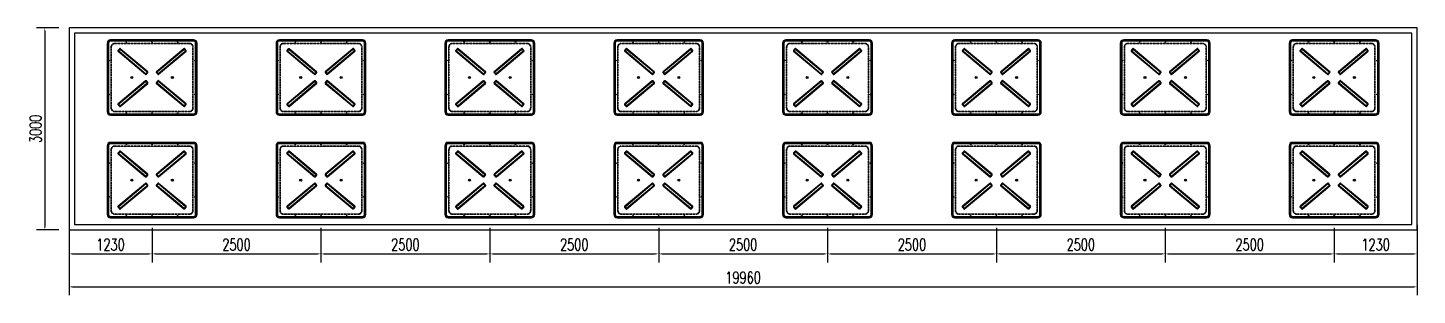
# Model space of a CAD drawing. Header units: millimetres. Extents: x 20612 to 158249, y -13511 to 156976.
# Drawn here: x 67085 to 87655, y -13511 to -9541 of the extents above; entities that cross this region are included whole.
import ezdxf

# ---------------------------------------------------------------- set-up
doc = ezdxf.new("R2010")
doc.units = ezdxf.units.MM
doc.header["$LTSCALE"] = 10
doc.linetypes.add('-6_350_HOLE$0$DASH', pattern=[0.35, 0.25, -0.1])
for name, color, linetype in [('W-FLOAT_BOWL浮筒', 253, 'Continuous'), ('W-MOUNTING固定方式', 5, 'Continuous'), ('W-STEEL_FRAME钢架', 3, 'Continuous')]:
    doc.layers.add(name, color=color, linetype=linetype)
doc.styles.add('STANDARD_T3', font='simplex.shx', dxfattribs={"width": 0.7, "bigfont": 'hztxt.shx'})
doc.dimstyles.new('W&&50', dxfattribs={"dimtxt": 175, "dimasz": 50, "dimexe": 125, "dimexo": 150, "dimgap": 50, "dimtad": 1, "dimdec": 0, "dimzin": 0, "dimdsep": 46, "dimtxsty": 'STANDARD_T3', "dimcen": 0.09, "dimclrd": 1, "dimclre": 1, "dimclrt": 7, "dimazin": 2, "dimtfac": 1, "dimtdec": 0, "dimtix": 1, "dimtmove": 2, "dimatfit": 3, "dimfxl": 100, "dimtolj": 1, "dimtzin": 0, "dimarcsym": 0})

# ---------------------------------------------------------------- blocks, each defined once
blk = doc.blocks.new('*D80')
at = {"layer": 'Defpoints', "color": 0, "transparency": 16777216}
for p in [(67695, -9541), (67337, -12541), (67695, -12541)]:
    blk.add_point(p, dxfattribs=at)
at = {"layer": 'W-MOUNTING固定方式', "color": 1, "lineweight": -2, "transparency": 16777216}
for p, q in [((67545, -9541), (67212, -9541)), ((67337, -9591), (67337, -12491)), ((67545, -12541), (67212, -12541))]:
    blk.add_line(p, q, dxfattribs=at)
at = {"layer": 'W-MOUNTING固定方式', "color": 1, "transparency": 16777216}
for points in [[(67329, -9591), (67345, -9591), (67337, -9541)], [(67329, -12491), (67345, -12491), (67337, -12541)]]:
    blk.add_solid(points, dxfattribs=at)
at = {"layer": 'W-MOUNTING固定方式', "color": 7, "transparency": 16777216, "insert": (67200, -11041), "char_height": 175, "attachment_point": 5, "rotation": 90, "style": 'STANDARD_T3'}
blk.add_mtext('\\A1;3000', dxfattribs=at)
blk = doc.blocks.new('*D81')
at = {"layer": 'Defpoints', "color": 0, "transparency": 16777216}
for p in [(67695, -12327), (68925, -12362), (68925, -12897)]:
    blk.add_point(p, dxfattribs=at)
at = {"layer": 'W-MOUNTING固定方式', "color": 1, "lineweight": -2, "transparency": 16777216}
for p, q in [((67695, -12477), (67695, -13022)), ((68925, -12512), (68925, -13022)), ((67745, -12897), (68875, -12897))]:
    blk.add_line(p, q, dxfattribs=at)
at = {"layer": 'W-MOUNTING固定方式', "color": 1, "transparency": 16777216}
for points in [[(67745, -12888), (67745, -12905), (67695, -12897)], [(68875, -12888), (68875, -12905), (68925, -12897)]]:
    blk.add_solid(points, dxfattribs=at)
at = {"layer": 'W-MOUNTING固定方式', "color": 7, "transparency": 16777216, "insert": (68310, -12759), "char_height": 175, "attachment_point": 5, "style": 'STANDARD_T3'}
blk.add_mtext('\\A1;1230', dxfattribs=at)
blk = doc.blocks.new('*D55')
at = {"layer": 'Defpoints', "color": 0, "transparency": 16777216}
for p in [(68925, -12362), (71425, -12362), (71425, -12897)]:
    blk.add_point(p, dxfattribs=at)
at = {"layer": 'W-MOUNTING固定方式', "color": 1, "lineweight": -2, "transparency": 16777216}
for p, q in [((68925, -12512), (68925, -13022)), ((71425, -12512), (71425, -13022)), ((68975, -12897), (71375, -12897))]:
    blk.add_line(p, q, dxfattribs=at)
at = {"layer": 'W-MOUNTING固定方式', "color": 1, "transparency": 16777216}
for points in [[(68975, -12888), (68975, -12905), (68925, -12897)], [(71375, -12888), (71375, -12905), (71425, -12897)]]:
    blk.add_solid(points, dxfattribs=at)
at = {"layer": 'W-MOUNTING固定方式', "color": 7, "transparency": 16777216, "insert": (70175, -12759), "char_height": 175, "attachment_point": 5, "style": 'STANDARD_T3'}
blk.add_mtext('\\A1;2500', dxfattribs=at)
blk = doc.blocks.new('*D56')
at = {"layer": 'Defpoints', "color": 0, "transparency": 16777216}
for p in [(71425, -12362), (73925, -12362), (73925, -12897)]:
    blk.add_point(p, dxfattribs=at)
at = {"layer": 'W-MOUNTING固定方式', "color": 1, "lineweight": -2, "transparency": 16777216}
for p, q in [((71425, -12512), (71425, -13022)), ((73925, -12512), (73925, -13022)), ((71475, -12897), (73875, -12897))]:
    blk.add_line(p, q, dxfattribs=at)
at = {"layer": 'W-MOUNTING固定方式', "color": 1, "transparency": 16777216}
for points in [[(71475, -12888), (71475, -12905), (71425, -12897)], [(73875, -12888), (73875, -12905), (73925, -12897)]]:
    blk.add_solid(points, dxfattribs=at)
at = {"layer": 'W-MOUNTING固定方式', "color": 7, "transparency": 16777216, "insert": (72675, -12759), "char_height": 175, "attachment_point": 5, "style": 'STANDARD_T3'}
blk.add_mtext('\\A1;2500', dxfattribs=at)
blk = doc.blocks.new('*D57')
at = {"layer": 'Defpoints', "color": 0, "transparency": 16777216}
for p in [(73925, -12362), (76425, -12362), (76425, -12897)]:
    blk.add_point(p, dxfattribs=at)
at = {"layer": 'W-MOUNTING固定方式', "color": 1, "lineweight": -2, "transparency": 16777216}
for p, q in [((73925, -12512), (73925, -13022)), ((76425, -12512), (76425, -13022)), ((73975, -12897), (76375, -12897))]:
    blk.add_line(p, q, dxfattribs=at)
at = {"layer": 'W-MOUNTING固定方式', "color": 1, "transparency": 16777216}
for points in [[(73975, -12888), (73975, -12905), (73925, -12897)], [(76375, -12888), (76375, -12905), (76425, -12897)]]:
    blk.add_solid(points, dxfattribs=at)
at = {"layer": 'W-MOUNTING固定方式', "color": 7, "transparency": 16777216, "insert": (75175, -12759), "char_height": 175, "attachment_point": 5, "style": 'STANDARD_T3'}
blk.add_mtext('\\A1;2500', dxfattribs=at)
blk = doc.blocks.new('*D58')
at = {"layer": 'Defpoints', "color": 0, "transparency": 16777216}
for p in [(76425, -12362), (78925, -12362), (78925, -12897)]:
    blk.add_point(p, dxfattribs=at)
at = {"layer": 'W-MOUNTING固定方式', "color": 1, "lineweight": -2, "transparency": 16777216}
for p, q in [((76425, -12512), (76425, -13022)), ((78925, -12512), (78925, -13022)), ((76475, -12897), (78875, -12897))]:
    blk.add_line(p, q, dxfattribs=at)
at = {"layer": 'W-MOUNTING固定方式', "color": 1, "transparency": 16777216}
for points in [[(76475, -12888), (76475, -12905), (76425, -12897)], [(78875, -12888), (78875, -12905), (78925, -12897)]]:
    blk.add_solid(points, dxfattribs=at)
at = {"layer": 'W-MOUNTING固定方式', "color": 7, "transparency": 16777216, "insert": (77675, -12759), "char_height": 175, "attachment_point": 5, "style": 'STANDARD_T3'}
blk.add_mtext('\\A1;2500', dxfattribs=at)
blk = doc.blocks.new('*D59')
at = {"layer": 'Defpoints', "color": 0, "transparency": 16777216}
for p in [(78925, -12362), (81425, -12362), (81425, -12897)]:
    blk.add_point(p, dxfattribs=at)
at = {"layer": 'W-MOUNTING固定方式', "color": 1, "lineweight": -2, "transparency": 16777216}
for p, q in [((78925, -12512), (78925, -13022)), ((81425, -12512), (81425, -13022)), ((78975, -12897), (81375, -12897))]:
    blk.add_line(p, q, dxfattribs=at)
at = {"layer": 'W-MOUNTING固定方式', "color": 1, "transparency": 16777216}
for points in [[(78975, -12888), (78975, -12905), (78925, -12897)], [(81375, -12888), (81375, -12905), (81425, -12897)]]:
    blk.add_solid(points, dxfattribs=at)
at = {"layer": 'W-MOUNTING固定方式', "color": 7, "transparency": 16777216, "insert": (80175, -12759), "char_height": 175, "attachment_point": 5, "style": 'STANDARD_T3'}
blk.add_mtext('\\A1;2500', dxfattribs=at)
blk = doc.blocks.new('*D60')
at = {"layer": 'Defpoints', "color": 0, "transparency": 16777216}
for p in [(81425, -12362), (83925, -12362), (83925, -12897)]:
    blk.add_point(p, dxfattribs=at)
at = {"layer": 'W-MOUNTING固定方式', "color": 1, "lineweight": -2, "transparency": 16777216}
for p, q in [((81425, -12512), (81425, -13022)), ((83925, -12512), (83925, -13022)), ((81475, -12897), (83875, -12897))]:
    blk.add_line(p, q, dxfattribs=at)
at = {"layer": 'W-MOUNTING固定方式', "color": 1, "transparency": 16777216}
for points in [[(81475, -12888), (81475, -12905), (81425, -12897)], [(83875, -12888), (83875, -12905), (83925, -12897)]]:
    blk.add_solid(points, dxfattribs=at)
at = {"layer": 'W-MOUNTING固定方式', "color": 7, "transparency": 16777216, "insert": (82675, -12759), "char_height": 175, "attachment_point": 5, "style": 'STANDARD_T3'}
blk.add_mtext('\\A1;2500', dxfattribs=at)
blk = doc.blocks.new('*D61')
at = {"layer": 'Defpoints', "color": 0, "transparency": 16777216}
for p in [(83925, -12362), (86425, -12362), (86425, -12897)]:
    blk.add_point(p, dxfattribs=at)
at = {"layer": 'W-MOUNTING固定方式', "color": 1, "lineweight": -2, "transparency": 16777216}
for p, q in [((83925, -12512), (83925, -13022)), ((86425, -12512), (86425, -13022)), ((83975, -12897), (86375, -12897))]:
    blk.add_line(p, q, dxfattribs=at)
at = {"layer": 'W-MOUNTING固定方式', "color": 1, "transparency": 16777216}
for points in [[(83975, -12888), (83975, -12905), (83925, -12897)], [(86375, -12888), (86375, -12905), (86425, -12897)]]:
    blk.add_solid(points, dxfattribs=at)
at = {"layer": 'W-MOUNTING固定方式', "color": 7, "transparency": 16777216, "insert": (85175, -12759), "char_height": 175, "attachment_point": 5, "style": 'STANDARD_T3'}
blk.add_mtext('\\A1;2500', dxfattribs=at)
blk = doc.blocks.new('*D82')
at = {"layer": 'Defpoints', "color": 0, "transparency": 16777216}
for p in [(87655, -12314), (86425, -12362), (87655, -12897)]:
    blk.add_point(p, dxfattribs=at)
at = {"layer": 'W-MOUNTING固定方式', "color": 1, "lineweight": -2, "transparency": 16777216}
for p, q in [((86425, -12512), (86425, -13022)), ((87655, -12464), (87655, -13022)), ((86475, -12897), (87605, -12897))]:
    blk.add_line(p, q, dxfattribs=at)
at = {"layer": 'W-MOUNTING固定方式', "color": 1, "transparency": 16777216}
for points in [[(86475, -12888), (86475, -12905), (86425, -12897)], [(87605, -12888), (87605, -12905), (87655, -12897)]]:
    blk.add_solid(points, dxfattribs=at)
at = {"layer": 'W-MOUNTING固定方式', "color": 7, "transparency": 16777216, "insert": (87040, -12759), "char_height": 175, "attachment_point": 5, "style": 'STANDARD_T3'}
blk.add_mtext('\\A1;1230', dxfattribs=at)
blk = doc.blocks.new('*D62')
at = {"layer": 'Defpoints', "color": 0, "transparency": 16777216}
for p in [(67695, -12541), (87655, -12541), (87655, -13386)]:
    blk.add_point(p, dxfattribs=at)
at = {"layer": 'W-MOUNTING固定方式', "color": 1, "lineweight": -2, "transparency": 16777216}
for p, q in [((67695, -12691), (67695, -13511)), ((87655, -12691), (87655, -13511)), ((67745, -13386), (87605, -13386))]:
    blk.add_line(p, q, dxfattribs=at)
at = {"layer": 'W-MOUNTING固定方式', "color": 1, "transparency": 16777216}
for points in [[(67745, -13377), (67745, -13394), (67695, -13386)], [(87605, -13377), (87605, -13394), (87655, -13386)]]:
    blk.add_solid(points, dxfattribs=at)
at = {"layer": 'W-MOUNTING固定方式', "color": 7, "transparency": 16777216, "insert": (77675, -13248), "char_height": 175, "attachment_point": 5, "style": 'STANDARD_T3'}
blk.add_mtext('\\A1;19960', dxfattribs=at)
blk = doc.blocks.new('1')
at = {"layer": 'W-FLOAT_BOWL浮筒'}
for points in [[(10, -25), (540, -25, 0.414214), (550, -15), (550, 15, 0.414214), (540, 25), (10, 25, 0.414214), (0, 15), (0, -15, 0.414214)], [(15, -20), (535, -20, 0.414214), (545, -10), (545, 10, 0.414214), (535, 20), (15, 20, 0.414214), (5, 10), (5, -10, 0.414214)], [(20, -15), (530, -15, 0.414214), (540, -5), (540, 5, 0.414214), (530, 15), (20, 15, 0.414214), (10, 5), (10, -5, 0.414214)]]:
    blk.add_lwpolyline(points, format="xyb", close=True, dxfattribs=at)
blk = doc.blocks.new('fxpm')
at = {"layer": 'W-FLOAT_BOWL浮筒'}
for points in [[(35, -1105), (1265, -1105, 0.414214), (1315, -1055), (1315, -35, 0.414214), (1265, 15), (35, 15, 0.414214), (-15, -35), (-15, -1055, 0.414214)], [(35, -1085), (1265, -1085, 0.414214), (1295, -1055), (1295, -35, 0.414214), (1265, -5), (35, -5, 0.414214), (5, -35), (5, -1055, 0.414214)]]:
    blk.add_lwpolyline(points, format="xyb", close=True, dxfattribs=at)
at = {"layer": 'W-FLOAT_BOWL浮筒', "linetype": '-6_350_HOLE$0$DASH', "ltscale": 0.1}
for points in [[(35, -1095), (1265, -1095, 0.414214), (1305, -1055), (1305, -35, 0.414214), (1265, 5), (35, 5, 0.414214), (-5, -35), (-5, -1055, 0.414214)], [(95, -1050), (1205, -1050, 0.414214), (1260, -995), (1260, -95, 0.414214), (1205, -40), (95, -40, 0.414214), (40, -95), (40, -995, 0.414214)], [(95, -1045), (1205, -1045, 0.414214), (1255, -995), (1255, -95, 0.414214), (1205, -45), (95, -45, 0.414214), (45, -95), (45, -995, 0.414214)]]:
    blk.add_lwpolyline(points, format="xyb", close=True, dxfattribs=at)
at = {"layer": 'W-FLOAT_BOWL浮筒'}
for centre, radius in [((270, -15), 5), ((650, -15), 5), ((1030, -15), 5), ((15, -295), 5), ((1285, -295), 5), ((350, -545), 15), ((350, -545), 10), ((950, -545), 15), ((950, -545), 10), ((15, -795), 5), ((1285, -795), 5), ((270, -1075), 5), ((650, -1075), 5), ((1030, -1075), 5)]:
    blk.add_circle(centre, radius, dxfattribs=at)
for p, rotation in [((156, -131), 320.0184917511716), ((723, -484), 39.98150824882561), ((156, -960), 39.98150824882561), ((723, -606), 320.0184917511716)]:
    blk.add_blockref('1', p, dxfattribs=dict(at, rotation=rotation))

msp = doc.modelspace()

# ---------------------------------------------------------------- linework, layer by layer
at = {"layer": 'W-STEEL_FRAME钢架'}
for points in [[(67695.3, -12540.6), (87655.3, -12540.6), (87655.3, -9540.6), (67695.3, -9540.6)], [(67774.3, -12461.6), (87576.3, -12461.6), (87576.3, -9619.6), (67774.3, -9619.6)]]:
    msp.add_lwpolyline(points, close=True, dxfattribs=at)

# ---------------------------------------------------------------- block references
at = {"layer": 'W-FLOAT_BOWL浮筒'}
for p in [(68274.9, -9734.3), (70774.9, -9734.3), (73274.9, -9734.3), (75774.9, -9734.3), (78274.9, -9734.3), (80774.9, -9734.3), (83274.9, -9734.3), (85774.9, -9734.3), (68274.9, -11256.3), (70774.9, -11256.3), (73274.9, -11256.3), (75774.9, -11256.3), (78274.9, -11256.3), (80774.9, -11256.3), (83274.9, -11256.3), (85774.9, -11256.3)]:
    msp.add_blockref('fxpm', p, dxfattribs=at)

# ---------------------------------------------------------------- dimensions: what is measured, and where the dimension line sits
at = {"layer": 'W-MOUNTING固定方式'}
dim = msp.add_linear_dim(base=(67337, -12540.6), p1=(67695.3, -9540.6), p2=(67695.3, -12540.6), angle=90, dimstyle='W&&50', dxfattribs=at)
dim.commit()
dim.dimension.update_dxf_attribs({"geometry": '*D80', "text_midpoint": (67199.5, -11040.6)})
for base, p1, p2, picture, middle in [((68925.3, -12896.5), (67695.3, -12326.6), (68925.3, -12361.6), '*D81', (68310.3, -12759)), ((87655.3, -12896.5), (86425.3, -12361.6), (87655.3, -12313.7), '*D82', (87040.3, -12759)), ((87655.3, -13385.5), (67695.3, -12540.6), (87655.3, -12540.6), '*D62', (77675.3, -13248)), ((71425.3, -12896.5), (68925.3, -12361.6), (71425.3, -12361.6), '*D55', (70175.3, -12759)), ((73925.3, -12896.5), (71425.3, -12361.6), (73925.3, -12361.6), '*D56', (72675.3, -12759)), ((76425.3, -12896.5), (73925.3, -12361.6), (76425.3, -12361.6), '*D57', (75175.3, -12759)), ((78925.3, -12896.5), (76425.3, -12361.6), (78925.3, -12361.6), '*D58', (77675.3, -12759)), ((81425.3, -12896.5), (78925.3, -12361.6), (81425.3, -12361.6), '*D59', (80175.3, -12759)), ((83925.3, -12896.5), (81425.3, -12361.6), (83925.3, -12361.6), '*D60', (82675.3, -12759)), ((86425.3, -12896.5), (83925.3, -12361.6), (86425.3, -12361.6), '*D61', (85175.3, -12759))]:
    dim = msp.add_linear_dim(base=base, p1=p1, p2=p2, dimstyle='W&&50', dxfattribs=at)
    dim.commit()
    dim.dimension.update_dxf_attribs({"geometry": picture, "text_midpoint": middle})

doc.saveas('drawing.dxf')
